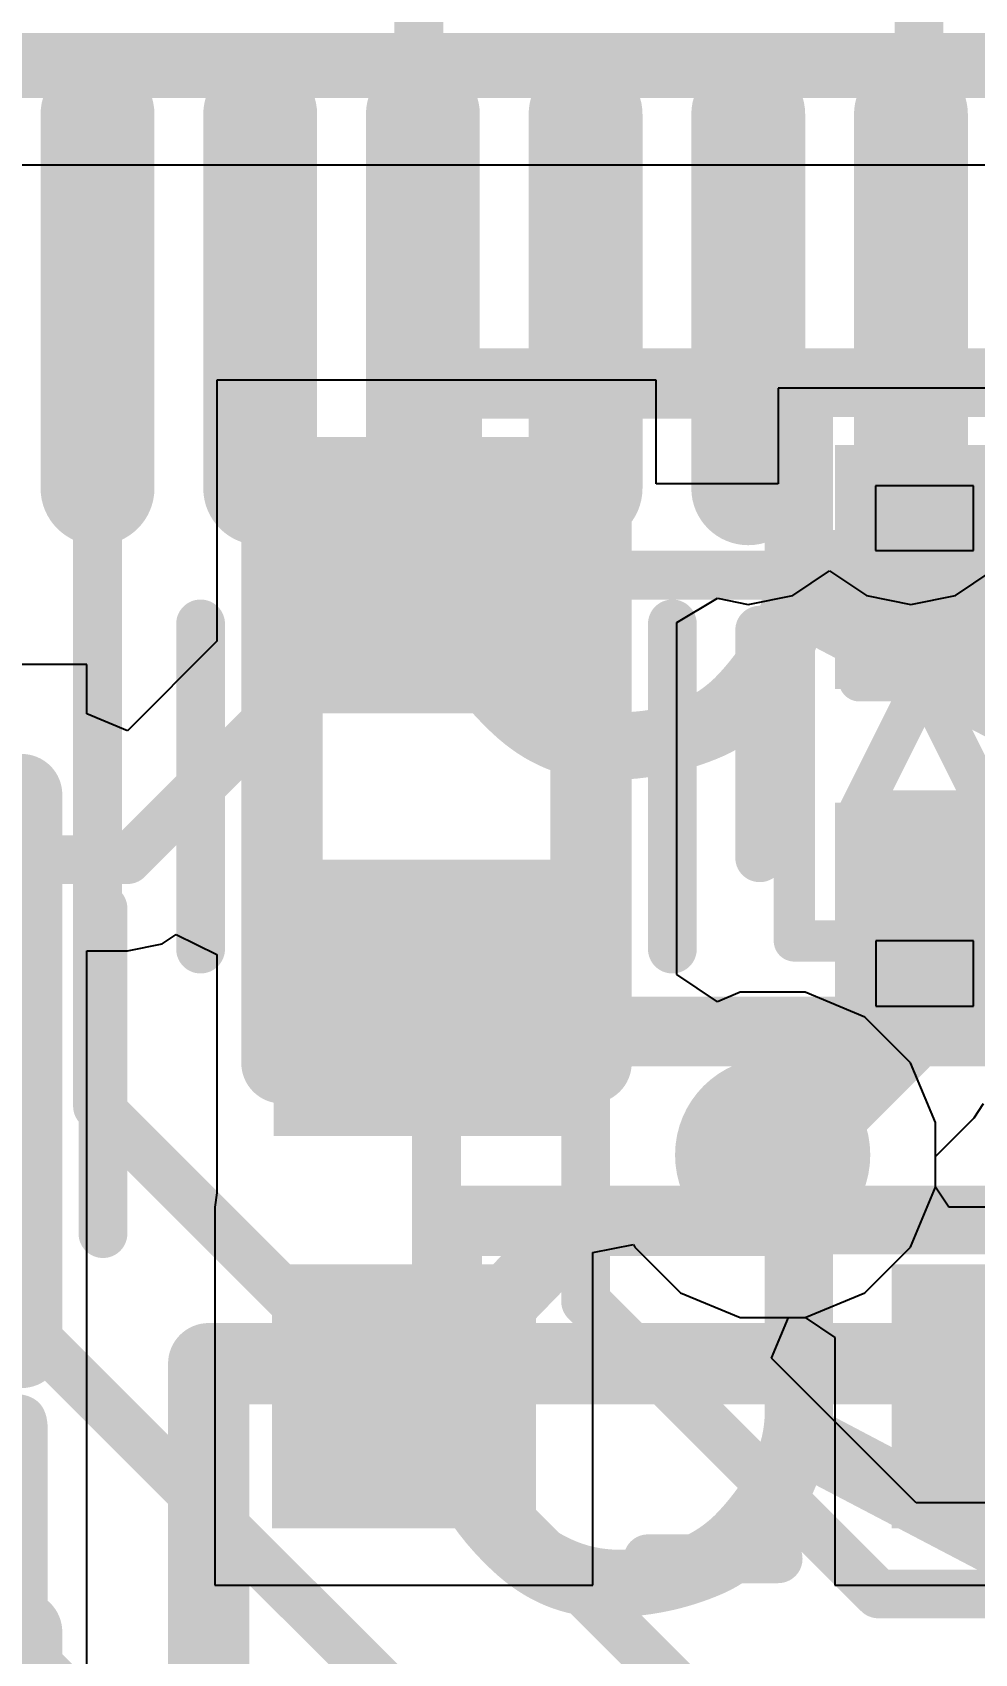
# Model space of a CAD drawing. Header units: inches. Extents: x -1.9 to 51.5, y -1.6 to 35.1.
# Drawn here: x 18.5 to 21.396, y 6.216 to 11.202 of the extents above; entities that cross this region are included whole.
import ezdxf

# ---------------------------------------------------------------- set-up
doc = ezdxf.new("R2010")
doc.units = ezdxf.units.IN
for name, color, linetype in [('Assembly Notes', 76, 'Continuous'), ('Bottom Layer', 76, 'Continuous'), ('Bottom Layer 1', 5, 'Continuous'), ('Bottom Overlay', 54, 'Continuous'), ('Bottom Paste', 16, 'Continuous'), ('Bottom Solder', 6, 'Continuous'), ('Mechanical 10', 56, 'Continuous'), ('Mechanical 13', 56, 'Continuous'), ('Top Layer', 16, 'Continuous'), ('Top Layer 1', 1, 'Continuous'), ('Top Paste', 8, 'Continuous'), ('Top Solder', 216, 'Continuous'), ('Via Holes', 16, 'Continuous')]:
    doc.layers.add(name, color=color, linetype=linetype)
doc.styles.add('GOST type B', font='', dxfattribs={"height": 0.2})
doc.styles.get('GOST type B').set_extended_font_data('GOST type B')

# ---------------------------------------------------------------- blocks, each defined once
blk = doc.blocks.new('SOT23_3_B_115')
at = {"layer": 'Bottom Layer 1'}
for points in [[(-1.506, 1.336), (-0.744, 1.336), (-0.744, 0.574), (-1.506, 0.574)], [(-1.506, -0.569), (-0.744, -0.569), (-0.744, -1.331), (-1.506, -1.331)]]:
    blk.add_hatch(color=5, dxfattribs=at).paths.add_polyline_path(points)
at = {"layer": 'Bottom Paste'}
for points in [[(-1.506, 1.336), (-0.744, 1.336), (-0.744, 0.574), (-1.506, 0.574)], [(-1.506, -0.569), (-0.744, -0.569), (-0.744, -1.331), (-1.506, -1.331)]]:
    blk.add_hatch(color=16, dxfattribs=at).paths.add_polyline_path(points)
at = {"layer": 'Bottom Solder'}
for points in [[(-1.531, 1.361), (-0.719, 1.361), (-0.719, 0.549), (-1.531, 0.549)], [(-1.531, -0.544), (-0.719, -0.544), (-0.719, -1.356), (-1.531, -1.356)]]:
    blk.add_hatch(color=6, dxfattribs=at).paths.add_polyline_path(points)
at = {"layer": 'Assembly Notes'}
for points in [[(-1.225, -1.55, 0.25, 0.25, 0), (-1.225, 1.55, 0.25, 0.25, 0)], [(1.275, -1.55, 0.25, 0.25, 0), (-1.225, -1.55, 0.25, 0.25, 0)]]:
    blk.add_lwpolyline(points, format="xyseb", dxfattribs=at)
blk.add_lwpolyline([(-1.2875, -1.55, 0.125, 0.125, 1), (-1.1625, -1.55, 0.125, 0.125, 1)], format="xyseb", close=True, dxfattribs=at)
blk.add_lwpolyline([(-1.2875, -1.55, 0.125, 0.125, 1), (-1.1625, -1.55, 0.125, 0.125, 1)], format="xyseb", close=True, dxfattribs=at)
at = {"layer": 'Bottom Overlay'}
for points in [[(-0.625, -0.2, 0.15, 0.15, 0), (-0.625, 0.2, 0.15, 0.15, 0)], [(0.653, -1.5034, 0.15, 0.15, 0), (-0.375, -1.5034, 0.15, 0.15, 0)]]:
    blk.add_lwpolyline(points, format="xyseb", dxfattribs=at)
for points in [[(-0.6625, 0.2, 0.075, 0.075, 1), (-0.5875, 0.2, 0.075, 0.075, 1)], [(-0.6625, -0.2, 0.075, 0.075, 1), (-0.5875, -0.2, 0.075, 0.075, 1)], [(-0.4125, -1.5034, 0.075, 0.075, 1), (-0.3375, -1.5034, 0.075, 0.075, 1)]]:
    blk.add_lwpolyline(points, format="xyseb", close=True, dxfattribs=at)
blk = doc.blocks.new('SOD523_B_125')
at = {"layer": 'Bottom Layer 1'}
for points in [[(-0.9, 0.25), (-0.2, 0.25), (-0.2, -0.25), (-0.9, -0.25)], [(0.2, 0.25), (0.9, 0.25), (0.9, -0.25), (0.2, -0.25)]]:
    blk.add_hatch(color=5, dxfattribs=at).paths.add_polyline_path(points)
at = {"layer": 'Bottom Paste'}
for points in [[(-0.9, 0.25), (-0.2, 0.25), (-0.2, -0.25), (-0.9, -0.25)], [(0.2, 0.25), (0.9, 0.25), (0.9, -0.25), (0.2, -0.25)]]:
    blk.add_hatch(color=16, dxfattribs=at).paths.add_polyline_path(points)
at = {"layer": 'Bottom Solder'}
for points in [[(-0.925, 0.275), (-0.175, 0.275), (-0.175, -0.275), (-0.925, -0.275)], [(0.175, 0.275), (0.925, 0.275), (0.925, -0.275), (0.175, -0.275)]]:
    blk.add_hatch(color=6, dxfattribs=at).paths.add_polyline_path(points)
at = {"layer": 'Bottom Overlay'}
for points in [[(-0.3442, 0.5066, 0.15, 0.15, 0), (0.3558, 0.5066, 0.15, 0.15, 0)], [(-0.35, -0.5, 0.15, 0.15, 0), (0.35, -0.5, 0.15, 0.15, 0)]]:
    blk.add_lwpolyline(points, format="xyseb", dxfattribs=at)
for points in [[(-0.3817, 0.5066, 0.075, 0.075, 1), (-0.3067, 0.5066, 0.075, 0.075, 1)], [(0.3183, 0.5066, 0.075, 0.075, 1), (0.3933, 0.5066, 0.075, 0.075, 1)], [(-0.3875, -0.5, 0.075, 0.075, 1), (-0.3125, -0.5, 0.075, 0.075, 1)], [(0.3125, -0.5, 0.075, 0.075, 1), (0.3875, -0.5, 0.075, 0.075, 1)], [(0.975, -0.525, 0.1, 0.1, 1), (0.875, -0.525, 0.1, 0.1, 1)], [(0.85, -0.525, 0.05, 0.05, 1), (0.9, -0.525, 0.05, 0.05, 1)], [(0.95, -0.525, 0.05, 0.05, 1), (1, -0.525, 0.05, 0.05, 1)]]:
    blk.add_lwpolyline(points, format="xyseb", close=True, dxfattribs=at)
at = {"layer": 'Mechanical 13'}
for p, q in [((-0.6, 0.15), (-0.8001, 0.15)), ((-0.8001, 0.15), (-0.8001, -0.15)), ((-0.6, -0.15), (-0.6, 0.15)), ((0.8, 0.1503), (0.6011, 0.1503)), ((0.6011, 0.1503), (0.6011, -0.15)), ((0.8, -0.15), (0.8, 0.1503)), ((-0.8001, -0.15), (-0.6, -0.15)), ((0.6011, -0.15), (0.8, -0.15))]:
    blk.add_line(p, q, dxfattribs=at)
for points in [[(-0.6, 0.4, 0.127, 0.127, 0), (-0.6, -0.4, 0.127, 0.127, 0)], [(-0.6, 0.4, 0.127, 0.127, 0), (0.6, 0.4, 0.127, 0.127, 0)], [(0.6, 0.4, 0.127, 0.127, 0), (0.6, -0.4, 0.127, 0.127, 0)], [(-0.2, 0.2, 0.127, 0.127, 0), (-0.2, -0.2, 0.127, 0.127, 0)], [(-0.2, 0.2, 0.127, 0.127, 0), (0.2, 0, 0.127, 0.127, 0)], [(0.2, 0.2, 0.127, 0.127, 0), (0.2, 0, 0.127, 0.127, 0)], [(0.2, 0, 0.127, 0.127, 0), (-0.2, -0.2, 0.127, 0.127, 0)], [(0.2, 0, 0.127, 0.127, 0), (0.2, -0.2, 0.127, 0.127, 0)], [(-0.6, -0.4, 0.127, 0.127, 0), (0.6, -0.4, 0.127, 0.127, 0)]]:
    blk.add_lwpolyline(points, format="xyseb", dxfattribs=at)
for points in [[(-0.6317, 0.4, 0.0635, 0.0635, 1), (-0.5682, 0.4, 0.0635, 0.0635, 1)], [(-0.6317, 0.4, 0.0635, 0.0635, 1), (-0.5682, 0.4, 0.0635, 0.0635, 1)], [(0.5682, 0.4, 0.0635, 0.0635, 1), (0.6317, 0.4, 0.0635, 0.0635, 1)], [(0.5682, 0.4, 0.0635, 0.0635, 1), (0.6317, 0.4, 0.0635, 0.0635, 1)], [(-0.2317, 0.2, 0.0635, 0.0635, 1), (-0.1682, 0.2, 0.0635, 0.0635, 1)], [(-0.2317, 0.2, 0.0635, 0.0635, 1), (-0.1682, 0.2, 0.0635, 0.0635, 1)], [(0.1682, 0.2, 0.0635, 0.0635, 1), (0.2317, 0.2, 0.0635, 0.0635, 1)], [(0.1682, 0, 0.0635, 0.0635, 1), (0.2317, 0, 0.0635, 0.0635, 1)], [(0.1682, 0, 0.0635, 0.0635, 1), (0.2317, 0, 0.0635, 0.0635, 1)], [(0.1682, 0, 0.0635, 0.0635, 1), (0.2317, 0, 0.0635, 0.0635, 1)], [(0.1682, 0, 0.0635, 0.0635, 1), (0.2317, 0, 0.0635, 0.0635, 1)], [(-0.2317, -0.2, 0.0635, 0.0635, 1), (-0.1682, -0.2, 0.0635, 0.0635, 1)], [(-0.2317, -0.2, 0.0635, 0.0635, 1), (-0.1682, -0.2, 0.0635, 0.0635, 1)], [(0.1682, -0.2, 0.0635, 0.0635, 1), (0.2317, -0.2, 0.0635, 0.0635, 1)], [(-0.6317, -0.4, 0.0635, 0.0635, 1), (-0.5682, -0.4, 0.0635, 0.0635, 1)], [(-0.6317, -0.4, 0.0635, 0.0635, 1), (-0.5682, -0.4, 0.0635, 0.0635, 1)], [(0.5682, -0.4, 0.0635, 0.0635, 1), (0.6317, -0.4, 0.0635, 0.0635, 1)], [(0.5682, -0.4, 0.0635, 0.0635, 1), (0.6317, -0.4, 0.0635, 0.0635, 1)]]:
    blk.add_lwpolyline(points, format="xyseb", close=True, dxfattribs=at)
blk = doc.blocks.new('0603R_B_135')
at = {"layer": 'Assembly Notes'}
for points in [[(-0.85, -0.475, 0.25, 0.25, 0), (-0.85, 0.475, 0.25, 0.25, 0)], [(0.85, 0.475, 0.25, 0.25, 0), (-0.85, 0.475, 0.25, 0.25, 0)]]:
    blk.add_lwpolyline(points, format="xyseb", dxfattribs=at)
blk.add_lwpolyline([(-0.9125, 0.475, 0.125, 0.125, 1), (-0.7875, 0.475, 0.125, 0.125, 1)], format="xyseb", close=True, dxfattribs=at)
blk.add_lwpolyline([(-0.9125, 0.475, 0.125, 0.125, 1), (-0.7875, 0.475, 0.125, 0.125, 1)], format="xyseb", close=True, dxfattribs=at)
blk = doc.blocks.new('0603R_B_140')
at = {"layer": 'Assembly Notes', "style": 'GOST type B', "text_generation_flag": 2}
blk.add_text('R13_1', height=2.15, rotation=-180, dxfattribs=at).set_placement((-2.4, -1.4))
blk = doc.blocks.new('0603R_B_145')
at = {"layer": 'Bottom Layer 1'}
for points in [[(-0.25, 0.475), (-0.25, -0.475), (-1.05, -0.475), (-1.05, 0.475)], [(1.05, 0.475), (1.05, -0.475), (0.25, -0.475), (0.25, 0.475)]]:
    blk.add_hatch(color=5, dxfattribs=at).paths.add_polyline_path(points)
at = {"layer": 'Bottom Paste'}
for points in [[(-0.25, 0.475), (-0.25, -0.475), (-1.05, -0.475), (-1.05, 0.475)], [(1.05, 0.475), (1.05, -0.475), (0.25, -0.475), (0.25, 0.475)]]:
    blk.add_hatch(color=16, dxfattribs=at).paths.add_polyline_path(points)
at = {"layer": 'Bottom Solder'}
for points in [[(-0.225, 0.5), (-0.225, -0.5), (-1.075, -0.5), (-1.075, 0.5)], [(1.075, 0.5), (1.075, -0.5), (0.225, -0.5), (0.225, 0.5)]]:
    blk.add_hatch(color=6, dxfattribs=at).paths.add_polyline_path(points)
at = {"layer": 'Assembly Notes'}
for points in [[(-0.85, -0.475, 0.25, 0.25, 0), (-0.85, 0.475, 0.25, 0.25, 0)], [(0.85, 0.475, 0.25, 0.25, 0), (-0.85, 0.475, 0.25, 0.25, 0)], [(0.85, -0.475, 0.25, 0.25, 0), (0.85, 0.475, 0.25, 0.25, 0)], [(0.85, -0.475, 0.25, 0.25, 0), (-0.85, -0.475, 0.25, 0.25, 0)]]:
    blk.add_lwpolyline(points, format="xyseb", dxfattribs=at)
for points in [[(-0.9125, 0.475, 0.125, 0.125, 1), (-0.7875, 0.475, 0.125, 0.125, 1)], [(-0.9125, 0.475, 0.125, 0.125, 1), (-0.7875, 0.475, 0.125, 0.125, 1)], [(0.7875, 0.475, 0.125, 0.125, 1), (0.9125, 0.475, 0.125, 0.125, 1)], [(0.7875, 0.475, 0.125, 0.125, 1), (0.9125, 0.475, 0.125, 0.125, 1)], [(-0.9125, -0.475, 0.125, 0.125, 1), (-0.7875, -0.475, 0.125, 0.125, 1)], [(-0.9125, -0.475, 0.125, 0.125, 1), (-0.7875, -0.475, 0.125, 0.125, 1)], [(0.7875, -0.475, 0.125, 0.125, 1), (0.9125, -0.475, 0.125, 0.125, 1)], [(0.7875, -0.475, 0.125, 0.125, 1), (0.9125, -0.475, 0.125, 0.125, 1)]]:
    blk.add_lwpolyline(points, format="xyseb", close=True, dxfattribs=at)
at = {"layer": 'Bottom Overlay'}
for points in [[(0.5, 0.725, 0.15, 0.15, 0), (-0.5, 0.725, 0.15, 0.15, 0)], [(0.5, -0.725, 0.15, 0.15, 0), (-0.5, -0.725, 0.15, 0.15, 0)]]:
    blk.add_lwpolyline(points, format="xyseb", dxfattribs=at)
for points in [[(-0.5375, 0.725, 0.075, 0.075, 1), (-0.4625, 0.725, 0.075, 0.075, 1)], [(0.4625, 0.725, 0.075, 0.075, 1), (0.5375, 0.725, 0.075, 0.075, 1)], [(-0.5375, -0.725, 0.075, 0.075, 1), (-0.4625, -0.725, 0.075, 0.075, 1)], [(0.4625, -0.725, 0.075, 0.075, 1), (0.5375, -0.725, 0.075, 0.075, 1)]]:
    blk.add_lwpolyline(points, format="xyseb", close=True, dxfattribs=at)
at = {"layer": 'Assembly Notes', "style": 'GOST type B', "text_generation_flag": 2}
blk.add_text('R12_6', height=2.15, rotation=-180, dxfattribs=at).set_placement((-2.4, -1.4))
blk = doc.blocks.new('0603R_B_155')
at = {"layer": 'Assembly Notes'}
for points in [[(-0.85, -0.475, 0.25, 0.25, 0), (-0.85, 0.475, 0.25, 0.25, 0)], [(0.85, 0.475, 0.25, 0.25, 0), (-0.85, 0.475, 0.25, 0.25, 0)], [(0.85, -0.475, 0.25, 0.25, 0), (0.85, 0.475, 0.25, 0.25, 0)]]:
    blk.add_lwpolyline(points, format="xyseb", dxfattribs=at)
for points in [[(-0.9125, 0.475, 0.125, 0.125, 1), (-0.7875, 0.475, 0.125, 0.125, 1)], [(-0.9125, 0.475, 0.125, 0.125, 1), (-0.7875, 0.475, 0.125, 0.125, 1)], [(0.7875, 0.475, 0.125, 0.125, 1), (0.9125, 0.475, 0.125, 0.125, 1)], [(0.7875, 0.475, 0.125, 0.125, 1), (0.9125, 0.475, 0.125, 0.125, 1)]]:
    blk.add_lwpolyline(points, format="xyseb", close=True, dxfattribs=at)
at = {"layer": 'Bottom Overlay'}
blk.add_lwpolyline([(0.5, 0.725, 0.15, 0.15, 0), (-0.5, 0.725, 0.15, 0.15, 0)], format="xyseb", dxfattribs=at)
for points in [[(-0.5375, 0.725, 0.075, 0.075, 1), (-0.4625, 0.725, 0.075, 0.075, 1)], [(0.4625, 0.725, 0.075, 0.075, 1), (0.5375, 0.725, 0.075, 0.075, 1)]]:
    blk.add_lwpolyline(points, format="xyseb", close=True, dxfattribs=at)
blk = doc.blocks.new('0603R_B_160')
at = {"layer": 'Assembly Notes', "style": 'GOST type B', "text_generation_flag": 2}
blk.add_text('R11_1', height=2.15, rotation=-180, dxfattribs=at).set_placement((-2.4, -1.4))
blk = doc.blocks.new('LQFP100_173')
at = {"layer": 'Top Layer 1'}
h = blk.add_hatch(color=1, dxfattribs=at)
edge = h.paths.add_edge_path()
edge.add_arc((2, -8.3), 0.15, 180, 360)
edge.add_line((2.15, -8.3), (2.15, -7.15))
edge.add_arc((2, -7.15), 0.15, 0, 180)
edge.add_line((1.85, -7.15), (1.85, -8.3))
h = blk.add_hatch(color=1, dxfattribs=at)
edge = h.paths.add_edge_path()
edge.add_arc((2.5, -8.3), 0.15, 180, 360)
edge.add_line((2.65, -8.3), (2.65, -7.15))
edge.add_arc((2.5, -7.15), 0.15, 0, 180)
edge.add_line((2.35, -7.15), (2.35, -8.3))
h = blk.add_hatch(color=1, dxfattribs=at)
edge = h.paths.add_edge_path()
edge.add_arc((3, -8.3), 0.15, 180, 360)
edge.add_line((3.15, -8.3), (3.15, -7.15))
edge.add_arc((3, -7.15), 0.15, 0, 180)
edge.add_line((2.85, -7.15), (2.85, -8.3))
h = blk.add_hatch(color=1, dxfattribs=at)
edge = h.paths.add_edge_path()
edge.add_arc((3.5, -8.3), 0.15, 180, 360)
edge.add_line((3.65, -8.3), (3.65, -7.15))
edge.add_arc((3.5, -7.15), 0.15, 0, 180)
edge.add_line((3.35, -7.15), (3.35, -8.3))
h = blk.add_hatch(color=1, dxfattribs=at)
edge = h.paths.add_edge_path()
edge.add_arc((4, -8.3), 0.15, 180, 360)
edge.add_line((4.15, -8.3), (4.15, -7.15))
edge.add_arc((4, -7.15), 0.15, 0, 180)
edge.add_line((3.85, -7.15), (3.85, -8.3))
h = blk.add_hatch(color=1, dxfattribs=at)
edge = h.paths.add_edge_path()
edge.add_arc((4.5, -8.3), 0.15, 180, 360)
edge.add_line((4.65, -8.3), (4.65, -7.15))
edge.add_arc((4.5, -7.15), 0.15, 0, 180)
edge.add_line((4.35, -7.15), (4.35, -8.3))
at = {"layer": 'Top Paste'}
h = blk.add_hatch(color=8, dxfattribs=at)
edge = h.paths.add_edge_path()
edge.add_arc((2, -8.3), 0.15, 180, 360)
edge.add_line((2.15, -8.3), (2.15, -7.15))
edge.add_arc((2, -7.15), 0.15, 0, 180)
edge.add_line((1.85, -7.15), (1.85, -8.3))
h = blk.add_hatch(color=8, dxfattribs=at)
edge = h.paths.add_edge_path()
edge.add_arc((2.5, -8.3), 0.15, 180, 360)
edge.add_line((2.65, -8.3), (2.65, -7.15))
edge.add_arc((2.5, -7.15), 0.15, 0, 180)
edge.add_line((2.35, -7.15), (2.35, -8.3))
h = blk.add_hatch(color=8, dxfattribs=at)
edge = h.paths.add_edge_path()
edge.add_arc((3, -8.3), 0.15, 180, 360)
edge.add_line((3.15, -8.3), (3.15, -7.15))
edge.add_arc((3, -7.15), 0.15, 0, 180)
edge.add_line((2.85, -7.15), (2.85, -8.3))
h = blk.add_hatch(color=8, dxfattribs=at)
edge = h.paths.add_edge_path()
edge.add_arc((3.5, -8.3), 0.15, 180, 360)
edge.add_line((3.65, -8.3), (3.65, -7.15))
edge.add_arc((3.5, -7.15), 0.15, 0, 180)
edge.add_line((3.35, -7.15), (3.35, -8.3))
h = blk.add_hatch(color=8, dxfattribs=at)
edge = h.paths.add_edge_path()
edge.add_arc((4, -8.3), 0.15, 180, 360)
edge.add_line((4.15, -8.3), (4.15, -7.15))
edge.add_arc((4, -7.15), 0.15, 0, 180)
edge.add_line((3.85, -7.15), (3.85, -8.3))
h = blk.add_hatch(color=8, dxfattribs=at)
edge = h.paths.add_edge_path()
edge.add_arc((4.5, -8.3), 0.15, 180, 360)
edge.add_line((4.65, -8.3), (4.65, -7.15))
edge.add_arc((4.5, -7.15), 0.15, 0, 180)
edge.add_line((4.35, -7.15), (4.35, -8.3))
at = {"layer": 'Top Solder'}
h = blk.add_hatch(color=216, dxfattribs=at)
edge = h.paths.add_edge_path()
edge.add_arc((2, -8.3), 0.175, 180, 360)
edge.add_line((2.175, -8.3), (2.175, -7.15))
edge.add_arc((2, -7.15), 0.175, 0, 180)
edge.add_line((1.825, -7.15), (1.825, -8.3))
h = blk.add_hatch(color=216, dxfattribs=at)
edge = h.paths.add_edge_path()
edge.add_arc((2.5, -8.3), 0.175, 180, 360)
edge.add_line((2.675, -8.3), (2.675, -7.15))
edge.add_arc((2.5, -7.15), 0.175, 0, 180)
edge.add_line((2.325, -7.15), (2.325, -8.3))
h = blk.add_hatch(color=216, dxfattribs=at)
edge = h.paths.add_edge_path()
edge.add_arc((3, -8.3), 0.175, 180, 360)
edge.add_line((3.175, -8.3), (3.175, -7.15))
edge.add_arc((3, -7.15), 0.175, 0, 180)
edge.add_line((2.825, -7.15), (2.825, -8.3))
h = blk.add_hatch(color=216, dxfattribs=at)
edge = h.paths.add_edge_path()
edge.add_arc((3.5, -8.3), 0.175, 180, 360)
edge.add_line((3.675, -8.3), (3.675, -7.15))
edge.add_arc((3.5, -7.15), 0.175, 0, 180)
edge.add_line((3.325, -7.15), (3.325, -8.3))
h = blk.add_hatch(color=216, dxfattribs=at)
edge = h.paths.add_edge_path()
edge.add_arc((4, -8.3), 0.175, 180, 360)
edge.add_line((4.175, -8.3), (4.175, -7.15))
edge.add_arc((4, -7.15), 0.175, 0, 180)
edge.add_line((3.825, -7.15), (3.825, -8.3))
h = blk.add_hatch(color=216, dxfattribs=at)
edge = h.paths.add_edge_path()
edge.add_arc((4.5, -8.3), 0.175, 180, 360)
edge.add_line((4.675, -8.3), (4.675, -7.15))
edge.add_arc((4.5, -7.15), 0.175, 0, 180)
edge.add_line((4.325, -7.15), (4.325, -8.3))
at = {"layer": 'Mechanical 10'}
blk.add_lwpolyline([(-7, -7, 0.2, 0.2, 0), (7, -7, 0.2, 0.2, 0)], format="xyseb", dxfattribs=at)

msp = doc.modelspace()

# ---------------------------------------------------------------- hatches: boundary and pattern name
at = {"layer": 'Bottom Layer'}
h = msp.add_hatch(color=76, dxfattribs=at)
edge = h.paths.add_edge_path()
edge.add_arc((20.775, 7.75), 0.3, 0, 360)
at = {"layer": 'Bottom Layer 1'}
h = msp.add_hatch(color=5, dxfattribs=at)
edge = h.paths.add_edge_path()
edge.add_arc((20.775, 7.75), 0.3, 0, 360)
at = {"layer": 'Top Layer'}
h = msp.add_hatch(color=16, dxfattribs=at)
edge = h.paths.add_edge_path()
edge.add_arc((20.775, 7.75), 0.3, 0, 360)
at = {"layer": 'Top Layer 1'}
h = msp.add_hatch(color=1, dxfattribs=at)
edge = h.paths.add_edge_path()
edge.add_arc((20.775, 7.75), 0.3, 0, 360)
at = {"layer": 'Via Holes'}
h = msp.add_hatch(color=7, dxfattribs=at)
edge = h.paths.add_edge_path()
edge.add_arc((20.775, 7.75), 0.15, 0, 360)

# ---------------------------------------------------------------- linework, layer by layer
at = {"layer": 'Bottom Layer 1'}
for p, q in [((18.1727, 10.7946), (23.2789, 10.7946)), ((20.4168, 10.133), (19.0668, 10.133)), ((19.0668, 10.133), (19.0668, 9.3295)), ((20.4168, 9.8134), (20.4168, 10.133)), ((21.6918, 10.108), (20.7918, 10.108)), ((20.7918, 10.108), (20.7918, 9.8134)), ((20.7918, 9.8134), (20.4168, 9.8134)), ((19.0668, 9.3295), (18.7918, 9.0545)), ((18.6668, 9.258), (17.7134, 9.258)), ((18.6668, 9.1063), (18.6668, 9.258)), ((18.7918, 9.0545), (18.6668, 9.1063)), ((18.8991, 8.399), (18.9418, 8.4275)), ((18.9418, 8.4275), (19.0668, 8.3667)), ((18.6668, 8.058), (18.6668, 8.3776)), ((18.6668, 8.3776), (18.7918, 8.3776)), ((18.7918, 8.3776), (18.8991, 8.399)), ((19.0668, 8.3667), (19.0668, 7.633)), ((18.6668, 7.958), (18.6668, 8.058)), ((18.6668, 8.058), (18.6668, 8.058)), ((18.6668, 6.758), (18.6668, 7.958)), ((18.6668, 7.958), (18.6668, 7.958)), ((21.3942, 7.8645), (21.4232, 7.908)), ((21.275, 7.7453), (21.3942, 7.8645)), ((21.275, 7.6505), (21.275, 7.7453)), ((19.0668, 7.633), (19.0608, 7.589)), ((19.0668, 7.633), (19.0668, 7.633)), ((21.3161, 7.589), (21.275, 7.6505)), ((19.0608, 7.589), (19.0608, 7.589)), ((19.0608, 7.589), (19.0608, 7.5105)), ((22.1278, 7.589), (21.3161, 7.589)), ((19.0608, 7.5105), (19.0608, 6.427)), ((20.2228, 7.4498), (20.3478, 7.4747)), ((20.2228, 6.427), (20.2228, 7.4498)), ((20.3478, 7.4747), (20.3511, 7.4668)), ((20.3511, 7.4668), (20.4918, 7.3261)), ((20.4918, 7.3261), (20.6755, 7.25)), ((20.6755, 7.25), (20.8745, 7.25)), ((20.8745, 7.25), (20.9658, 7.1889)), ((20.9658, 7.1889), (20.9658, 6.427)), ((18.6668, 6.683), (18.6668, 6.758)), ((18.6668, 6.758), (18.6668, 6.758)), ((18.6668, 5.8795), (18.6668, 6.683)), ((18.6668, 6.683), (18.6668, 6.683)), ((19.0608, 6.427), (20.2228, 6.427)), ((20.9658, 6.427), (22.1278, 6.427))]:
    msp.add_line(p, q, dxfattribs=at)
for points in [[(18.1727, 11.075, 0.15, 0.15, 0), (23.395, 11.075, 0.15, 0.15, 0)], [(21.2168, 9.533, 0.15, 0.15, 0), (21.2418, 9.558, 0.15, 0.15, 0)], [(18.7918, 8.658, 0.15, 0.15, 0), (19.6668, 9.533, 0.15, 0.15, 0)], [(19.6668, 9.533, 0.15, 0.15, 0), (21.2168, 9.533, 0.15, 0.15, 0)], [(17.9918, 8.658, 0.15, 0.15, 0), (18.7918, 8.658, 0.15, 0.15, 0)], [(21.1418, 8.358, 0.3, 0.3, 0), (21.2418, 8.458, 0.3, 0.3, 0)], [(21.1418, 8.1168, 0.3, 0.3, 0), (21.1418, 8.358, 0.3, 0.3, 0)], [(19.7418, 7.108, 0.15, 0.15, 0), (19.7418, 8.233, 0.15, 0.15, 0)], [(20.775, 7.75, 0.3, 0.3, 0), (21.1418, 8.1168, 0.3, 0.3, 0)], [(19.6418, 7.008, 0.15, 0.15, 0), (19.7418, 7.108, 0.15, 0.15, 0)]]:
    msp.add_lwpolyline(points, format="xyseb", dxfattribs=at)
for points in [[(21.2043, 9.558, 0.075, 0.075, 1), (21.2793, 9.558, 0.075, 0.075, 1)], [(19.6293, 9.533, 0.075, 0.075, 1), (19.7043, 9.533, 0.075, 0.075, 1)], [(19.6293, 9.533, 0.075, 0.075, 1), (19.7043, 9.533, 0.075, 0.075, 1)], [(21.1793, 9.533, 0.075, 0.075, 1), (21.2543, 9.533, 0.075, 0.075, 1)], [(21.1793, 9.533, 0.075, 0.075, 1), (21.2543, 9.533, 0.075, 0.075, 1)], [(18.7543, 8.658, 0.075, 0.075, 1), (18.8293, 8.658, 0.075, 0.075, 1)], [(18.7543, 8.658, 0.075, 0.075, 1), (18.8293, 8.658, 0.075, 0.075, 1)], [(21.1668, 8.458, 0.15, 0.15, 1), (21.3168, 8.458, 0.15, 0.15, 1)], [(21.0668, 8.358, 0.15, 0.15, 1), (21.2168, 8.358, 0.15, 0.15, 1)], [(21.0668, 8.358, 0.15, 0.15, 1), (21.2168, 8.358, 0.15, 0.15, 1)], [(19.7043, 8.233, 0.075, 0.075, 1), (19.7793, 8.233, 0.075, 0.075, 1)], [(21.0668, 8.1168, 0.15, 0.15, 1), (21.2168, 8.1168, 0.15, 0.15, 1)], [(21.0668, 8.1168, 0.15, 0.15, 1), (21.2168, 8.1168, 0.15, 0.15, 1)], [(20.7, 7.75, 0.15, 0.15, 1), (20.85, 7.75, 0.15, 0.15, 1)], [(19.7043, 7.108, 0.075, 0.075, 1), (19.7793, 7.108, 0.075, 0.075, 1)], [(19.7043, 7.108, 0.075, 0.075, 1), (19.7793, 7.108, 0.075, 0.075, 1)], [(19.6043, 7.008, 0.075, 0.075, 1), (19.6793, 7.008, 0.075, 0.075, 1)]]:
    msp.add_lwpolyline(points, format="xyseb", close=True, dxfattribs=at)
at = {"layer": 'Top Layer 1'}
for p, q in [((20.8366, 9.4703), (20.95, 9.5461)), ((20.95, 9.5461), (21.0634, 9.4703)), ((21.3366, 9.4703), (21.45, 9.5461)), ((20.4804, 9.3869), (20.6054, 9.462)), ((20.6054, 9.462), (20.7, 9.4431)), ((20.7, 9.4431), (20.8366, 9.4703)), ((21.0634, 9.4703), (21.2, 9.4431)), ((21.2, 9.4431), (21.3366, 9.4703)), ((20.4804, 8.3045), (20.4804, 9.3869)), ((20.6054, 8.2209), (20.4804, 8.3045)), ((20.6755, 8.25), (20.6054, 8.2209)), ((20.8745, 8.25), (20.6755, 8.25)), ((21.0582, 8.1739), (20.8745, 8.25)), ((21.1989, 8.0332), (21.0582, 8.1739)), ((21.275, 7.8495), (21.1989, 8.0332)), ((21.275, 7.6505), (21.275, 7.8495)), ((21.1989, 7.4668), (21.275, 7.6505)), ((21.0582, 7.3261), (21.1989, 7.4668)), ((20.8745, 7.25), (21.0582, 7.3261)), ((20.7715, 7.125), (20.8233, 7.25)), ((20.8233, 7.25), (20.8745, 7.25)), ((21.2161, 6.6804), (20.7715, 7.125)), ((21.7759, 6.6804), (21.2161, 6.6804))]:
    msp.add_line(p, q, dxfattribs=at)
for points in [[(21.225, 10.4, 0.15, 0.15, 0), (21.225, 12.25, 0.15, 0.15, 0)], [(19.6875, 10.3875, 0.15, 0.15, 0), (19.6875, 11.7625, 0.15, 0.15, 0)], [(21.2, 10.375, 0.15, 0.15, 0), (21.225, 10.4, 0.15, 0.15, 0)], [(18.7, 7.9, 0.15, 0.15, 0), (18.7, 10.375, 0.15, 0.15, 0)], [(19.6875, 10.3875, 0.15, 0.15, 0), (19.7, 10.375, 0.15, 0.15, 0)], [(20.2, 7.3, 0.15, 0.15, 0), (20.2, 10.375, 0.15, 0.15, 0)], [(17.65, 8.05, 0.15, 0.15, 0), (20.5, 5.2, 0.15, 0.15, 0)], [(18.7, 7.9, 0.15, 0.15, 0), (20.8, 5.8, 0.15, 0.15, 0)], [(17.3, 7.4, 0.15, 0.15, 0), (20.1, 4.6, 0.15, 0.15, 0)], [(20.2, 7.3, 0.15, 0.15, 0), (21.1, 6.4, 0.15, 0.15, 0)], [(21.1, 6.4, 0.15, 0.15, 0), (28.6, 6.4, 0.15, 0.15, 0)]]:
    msp.add_lwpolyline(points, format="xyseb", dxfattribs=at)
for points in [[(21.1875, 10.4, 0.075, 0.075, 1), (21.2625, 10.4, 0.075, 0.075, 1)], [(21.1875, 10.4, 0.075, 0.075, 1), (21.2625, 10.4, 0.075, 0.075, 1)], [(18.6625, 10.375, 0.075, 0.075, 1), (18.7375, 10.375, 0.075, 0.075, 1)], [(19.65, 10.3875, 0.075, 0.075, 1), (19.725, 10.3875, 0.075, 0.075, 1)], [(19.65, 10.3875, 0.075, 0.075, 1), (19.725, 10.3875, 0.075, 0.075, 1)], [(19.6625, 10.375, 0.075, 0.075, 1), (19.7375, 10.375, 0.075, 0.075, 1)], [(20.1625, 10.375, 0.075, 0.075, 1), (20.2375, 10.375, 0.075, 0.075, 1)], [(21.1625, 10.375, 0.075, 0.075, 1), (21.2375, 10.375, 0.075, 0.075, 1)], [(18.6625, 7.9, 0.075, 0.075, 1), (18.7375, 7.9, 0.075, 0.075, 1)], [(18.6625, 7.9, 0.075, 0.075, 1), (18.7375, 7.9, 0.075, 0.075, 1)], [(20.1625, 7.3, 0.075, 0.075, 1), (20.2375, 7.3, 0.075, 0.075, 1)], [(20.1625, 7.3, 0.075, 0.075, 1), (20.2375, 7.3, 0.075, 0.075, 1)], [(21.0625, 6.4, 0.075, 0.075, 1), (21.1375, 6.4, 0.075, 0.075, 1)], [(21.0625, 6.4, 0.075, 0.075, 1), (21.1375, 6.4, 0.075, 0.075, 1)]]:
    msp.add_lwpolyline(points, format="xyseb", close=True, dxfattribs=at)

# ---------------------------------------------------------------- block references
msp.add_blockref('LQFP100_173', (16.7, 18.1))
for name, p, rotation in [('0603R_B_145', (19.7418, 8.883), 270), ('0603R_B_160', (23.22, 8.05), 270), ('0603R_B_155', (17.9918, 8.008), 270), ('SOD523_B_125', (21.2418, 9.008), 90), ('0603R_B_140', (23.22, 5.475), 270), ('0603R_B_135', (17.9918, 5.433), 270), ('SOT23_3_B_115', (20.5918, 5.883), 270)]:
    msp.add_blockref(name, p, dxfattribs=dict(rotation=rotation))

doc.saveas('drawing.dxf')
